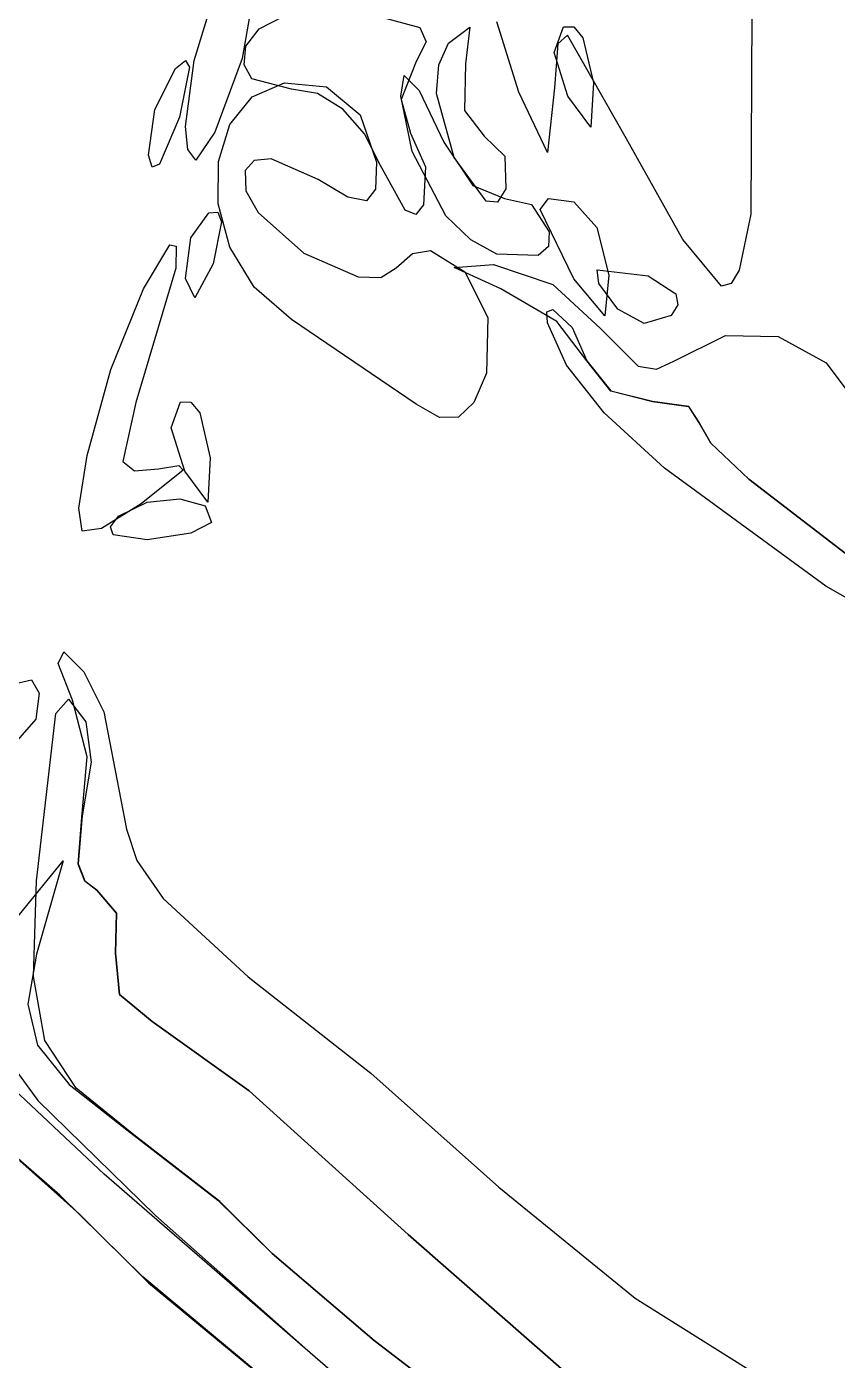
# Model space of a CAD drawing. Extents: x -886 to 651, y -59 to 942.
# Drawn here: x -323.08 to -309.33, y 181.24 to 203.88 of the extents above; entities that cross this region are included whole.
import ezdxf

# ---------------------------------------------------------------- set-up
doc = ezdxf.new("R2010")
doc.units = 0

msp = doc.modelspace()

# ---------------------------------------------------------------- linework, layer by layer
at = {"layer": 'Layer 1'}
for p, q in [((-320.237687, 203.299257), (-319.892842, 204.415484)), ((-319.204246, 204.56348), (-319.42197, 203.33824)), ((-317.51506, 204.16142), (-316.408575, 203.863215)), ((-319.135542, 203.841879), (-318.714111, 204.055844)), ((-314.72835, 202.76671), (-315.100795, 203.957433)), ((-310.7769, 204.1267), (-310.795075, 200.695175)), ((-319.35763, 203.54733), (-319.135542, 203.841879)), ((-316.408575, 203.863215), (-316.301556, 203.616689)), ((-315.91886, 203.59657), (-315.559331, 203.868447)), ((-315.559331, 203.868447), (-315.63007, 203.24721)), ((-314.125768, 203.43529), (-313.96898, 203.87548)), ((-313.900688, 203.733965), (-314.065543, 203.587087)), ((-313.96898, 203.87548), (-313.79549, 203.870384)), ((-312.90386, 201.97272), (-313.900688, 203.733965)), ((-313.79549, 203.870384), (-313.642464, 203.688916)), ((-319.385538, 203.22682), (-319.35763, 203.54733)), ((-316.301556, 203.616689), (-316.46879, 203.28577)), ((-316.08593, 203.228415), (-315.91886, 203.59657)), ((-314.065543, 203.587087), (-314.12332, 202.83691)), ((-313.642464, 203.688916), (-313.46408, 202.92201)), ((-320.54982, 203.16675), (-320.381776, 203.30034)), ((-320.382939, 202.181077), (-320.237687, 203.299257)), ((-320.381776, 203.30034), (-320.31303, 203.188781)), ((-319.42192, 203.33824), (-319.88434, 202.087825)), ((-319.42197, 203.33824), (-319.42192, 203.33824)), ((-316.46874, 203.28577), (-316.722619, 202.641765)), ((-316.46879, 203.28577), (-316.46874, 203.28577)), ((-315.63011, 203.24721), (-315.65123, 202.455972)), ((-315.63007, 203.24721), (-315.63011, 203.24721)), ((-313.89608, 202.69531), (-314.125768, 203.43529)), ((-320.901422, 202.469474), (-320.54982, 203.16675)), ((-320.31303, 203.188781), (-320.48232, 202.33884)), ((-319.256391, 202.989057), (-319.385538, 203.22682)), ((-316.72726, 202.699232), (-316.674112, 203.048473)), ((-316.674112, 203.048473), (-316.417801, 202.791769)), ((-316.124424, 202.739577), (-316.08593, 203.228415)), ((-318.58585, 202.8175), (-319.256391, 202.989057)), ((-319.249876, 202.684973), (-318.700729, 202.921761)), ((-318.700729, 202.921761), (-317.99169, 202.85357)), ((-318.141294, 202.74135), (-318.58585, 202.8175)), ((-317.99169, 202.85357), (-317.417895, 202.377921)), ((-316.417801, 202.791769), (-315.99772, 201.91734)), ((-314.12332, 202.83691), (-314.241174, 201.741389)), ((-313.46408, 202.92201), (-313.507843, 202.172724)), ((-313.46408, 202.92201), (-313.46408, 202.92201)), ((-319.62832, 202.21551), (-319.249876, 202.684973)), ((-317.715871, 202.477837), (-318.141294, 202.74135)), ((-316.53785, 201.75583), (-316.72726, 202.699232)), ((-316.722619, 202.641765), (-316.56294, 202.06838)), ((-315.82766, 201.65472), (-316.124424, 202.739577)), ((-314.241174, 201.741389), (-314.72835, 202.76671)), ((-313.507843, 202.172724), (-313.89608, 202.69531)), ((-321.00824, 201.6959), (-320.901422, 202.469474)), ((-320.48228, 202.33884), (-320.825881, 201.54325)), ((-320.48232, 202.33884), (-320.48228, 202.33884)), ((-317.3476, 202.059618), (-317.715871, 202.477837)), ((-317.417895, 202.377921), (-317.14047, 201.57783)), ((-315.65123, 202.455972), (-315.31622, 202.01977)), ((-320.343165, 201.79246), (-320.382939, 202.181077)), ((-319.825249, 201.585674), (-319.62832, 202.21551)), ((-319.88434, 202.087825), (-320.20843, 201.6088)), ((-317.0745, 201.51935), (-317.3476, 202.059618)), ((-316.56294, 202.06838), (-316.311756, 201.494826)), ((-315.99772, 201.91734), (-315.508557, 201.181901)), ((-315.99772, 201.91734), (-315.99772, 201.91734)), ((-315.31622, 202.01977), (-314.966108, 201.68041)), ((-311.946852, 200.264921), (-312.90386, 201.97272)), ((-320.945846, 201.490497), (-321.00824, 201.6959)), ((-320.20843, 201.6088), (-320.343165, 201.79246)), ((-315.963594, 200.665099), (-316.53785, 201.75583)), ((-315.284201, 200.911835), (-315.82766, 201.65472)), ((-314.966108, 201.68041), (-314.95054, 201.12199)), ((-320.825881, 201.54325), (-320.945846, 201.490497)), ((-319.829851, 200.867769), (-319.825249, 201.585674)), ((-319.216764, 201.604325), (-319.37136, 201.43411)), ((-319.37136, 201.43411), (-319.357151, 201.092354)), ((-318.931381, 201.63287), (-319.216764, 201.604325)), ((-318.13105, 201.28458), (-318.931381, 201.63287)), ((-317.14047, 201.57783), (-317.159634, 201.118419)), ((-317.14047, 201.57783), (-317.14047, 201.57783)), ((-316.657634, 200.760269), (-317.0745, 201.51935)), ((-316.311756, 201.494826), (-316.34576, 200.85042)), ((-317.626803, 200.980122), (-318.13105, 201.28458)), ((-319.357151, 201.092354), (-319.151793, 200.722349)), ((-317.312371, 200.921959), (-317.626803, 200.980122)), ((-317.159634, 201.118419), (-317.312371, 200.921959)), ((-315.508557, 201.181901), (-314.97003, 200.96208)), ((-314.95054, 201.12199), (-315.08882, 200.896372)), ((-319.631314, 200.134098), (-319.829851, 200.867769)), ((-316.476617, 200.688221), (-316.657634, 200.760269)), ((-316.34576, 200.85042), (-316.476617, 200.688221)), ((-315.08882, 200.896372), (-315.284201, 200.911835)), ((-314.97003, 200.96208), (-314.511057, 200.856709)), ((-314.511057, 200.856709), (-314.21317, 200.39634)), ((-314.364849, 200.77474), (-314.223055, 200.960664)), ((-313.79714, 199.59758), (-314.364849, 200.77474)), ((-314.223055, 200.960664), (-313.7975, 200.90094)), ((-313.7975, 200.90094), (-313.405996, 200.467669)), ((-320.293245, 200.289982), (-319.98406, 200.71791)), ((-319.98406, 200.71791), (-319.834421, 200.725075)), ((-319.771661, 200.563714), (-319.91576, 199.84941)), ((-319.834421, 200.725075), (-319.771661, 200.563714)), ((-319.151793, 200.722349), (-318.37491, 200.031275)), ((-315.544319, 200.257067), (-315.963594, 200.665099)), ((-310.795075, 200.695175), (-310.990239, 199.745902)), ((-314.21317, 200.39634), (-314.226459, 200.145764)), ((-313.405996, 200.467669), (-313.20251, 199.65597)), ((-321.09592, 199.424174), (-320.646693, 200.173786)), ((-320.646693, 200.173786), (-320.538091, 200.152081)), ((-320.538091, 200.152081), (-320.54832, 199.77821)), ((-320.38193, 199.60473), (-320.293245, 200.289982)), ((-319.218828, 199.456964), (-319.631314, 200.134098)), ((-316.531649, 200.025362), (-316.228123, 200.075908)), ((-316.228123, 200.075908), (-315.641779, 199.715549)), ((-315.09986, 200.01668), (-315.544319, 200.257067)), ((-314.226459, 200.145764), (-314.398069, 199.990656)), ((-311.29103, 199.47423), (-311.946852, 200.264921)), ((-319.91569, 199.8494), (-320.223934, 199.275396)), ((-319.91576, 199.84941), (-319.91569, 199.8494)), ((-318.37491, 200.031275), (-317.45528, 199.628246)), ((-316.80747, 199.78062), (-316.531649, 200.025362)), ((-314.398069, 199.990656), (-315.09986, 200.01668)), ((-320.54832, 199.77821), (-321.2272, 197.49669)), ((-320.54832, 199.77821), (-320.54832, 199.77821)), ((-317.45528, 199.628246), (-317.071487, 199.618298)), ((-317.071487, 199.618298), (-316.80747, 199.78062)), ((-315.82286, 199.790382), (-315.15721, 199.83924)), ((-315.03285, 199.42444), (-315.82286, 199.790382)), ((-315.641779, 199.715549), (-315.256088, 198.94181)), ((-315.15721, 199.83924), (-314.153881, 199.49874)), ((-313.371236, 199.515743), (-313.397567, 199.748875)), ((-313.397567, 199.748875), (-312.53497, 199.64705)), ((-313.20251, 199.65598), (-313.269714, 198.96705)), ((-313.20251, 199.65597), (-313.20251, 199.65598)), ((-312.53497, 199.64705), (-312.06649, 199.339937)), ((-310.990239, 199.745902), (-311.128295, 199.517556)), ((-321.647057, 198.056312), (-321.09592, 199.424174)), ((-320.223934, 199.275396), (-320.38193, 199.60473)), ((-318.58158, 198.90867), (-319.218828, 199.456964)), ((-314.080931, 198.87233), (-315.03285, 199.42444)), ((-314.153881, 199.49874), (-313.34727, 198.75765)), ((-313.269714, 198.96705), (-313.79714, 199.59758)), ((-313.05001, 199.08207), (-313.371236, 199.515743)), ((-311.128295, 199.517556), (-311.29103, 199.47423)), ((-312.06649, 199.339937), (-312.030222, 199.154247)), ((-315.256088, 198.94181), (-315.2787, 197.99696)), ((-314.252244, 199.037609), (-314.15105, 199.07464)), ((-314.24278, 198.847954), (-314.252244, 199.037609)), ((-314.15105, 199.07464), (-313.822219, 198.76961)), ((-312.601199, 198.841009), (-313.05001, 199.08207)), ((-312.14308, 198.97647), (-312.601199, 198.841009)), ((-312.030222, 199.154247), (-312.14308, 198.97647)), ((-312.14308, 198.97647), (-312.14308, 198.97647)), ((-316.47051, 197.47199), (-318.58158, 198.90867)), ((-313.92195, 198.13421), (-314.24278, 198.847954)), ((-313.57254, 198.20493), (-314.080931, 198.87233)), ((-313.822219, 198.76961), (-313.573, 198.20499)), ((-313.34727, 198.75765), (-312.702616, 198.11558)), ((-312.09937, 198.20113), (-311.224415, 198.636874)), ((-311.224415, 198.636874), (-310.329381, 198.61709)), ((-310.329381, 198.61709), (-309.512845, 198.168741)), ((-322.05116, 196.59714), (-321.647057, 198.056312)), ((-313.278897, 197.323402), (-313.92195, 198.13421)), ((-313.573, 198.205), (-313.166349, 197.693086)), ((-313.573, 198.20499), (-313.573, 198.205)), ((-313.165894, 197.693027), (-313.57254, 198.20493)), ((-312.702616, 198.11558), (-312.39261, 198.065972)), ((-312.39261, 198.065972), (-312.09937, 198.20113)), ((-309.512845, 198.168741), (-308.87338, 197.31879)), ((-315.2787, 197.99696), (-315.492363, 197.497774)), ((-313.166349, 197.693086), (-312.45903, 197.51481)), ((-312.45858, 197.51474), (-313.165894, 197.693027)), ((-321.2272, 197.49669), (-321.442786, 196.498725)), ((-320.624121, 197.0706), (-320.46733, 197.51079)), ((-320.46733, 197.51079), (-320.293839, 197.505688)), ((-320.293839, 197.505688), (-320.140812, 197.324219)), ((-316.07395, 197.241597), (-316.47051, 197.47199)), ((-315.492363, 197.497774), (-315.752674, 197.248089)), ((-312.45903, 197.51481), (-311.846994, 197.43246)), ((-311.846536, 197.432399), (-312.45858, 197.51474)), ((-311.846994, 197.43246), (-311.66941, 197.15121)), ((-311.66896, 197.15115), (-311.846536, 197.432399)), ((-320.140812, 197.324219), (-319.96242, 196.55732)), ((-315.752674, 197.248089), (-316.07395, 197.241597)), ((-312.258409, 196.380915), (-313.278897, 197.323402)), ((-311.66941, 197.15121), (-311.468752, 196.810464)), ((-311.468298, 196.810403), (-311.66896, 197.15115)), ((-320.39443, 196.33062), (-320.624121, 197.0706)), ((-311.468752, 196.810464), (-310.824964, 196.195319)), ((-310.82451, 196.195254), (-311.468298, 196.810403)), ((-322.19373, 195.703034), (-322.05116, 196.59714)), ((-321.442786, 196.498725), (-321.248281, 196.336719)), ((-319.96243, 196.55732), (-320.006192, 195.80803)), ((-319.96242, 196.55732), (-319.96243, 196.55732)), ((-321.248281, 196.336719), (-320.84259, 196.37112)), ((-320.423115, 196.349693), (-321.13239, 195.78033)), ((-320.84259, 196.37112), (-320.493022, 196.426319)), ((-320.493022, 196.426319), (-320.423115, 196.349693)), ((-320.006192, 195.80803), (-320.39443, 196.33062)), ((-309.519536, 194.382171), (-312.258409, 196.380915)), ((-310.824964, 196.195319), (-308.6096, 194.49098)), ((-308.60915, 194.49091), (-310.82451, 196.195254)), ((-321.13239, 195.78033), (-321.808038, 195.360143)), ((-321.51643, 195.5684), (-321.030049, 195.809153)), ((-321.030049, 195.809153), (-320.477896, 195.862985)), ((-320.477896, 195.862985), (-320.05104, 195.74284)), ((-322.137254, 195.31254), (-322.19373, 195.703034)), ((-321.654433, 195.386417), (-321.51643, 195.5684)), ((-320.05104, 195.74284), (-319.94055, 195.46166)), ((-321.808038, 195.360143), (-322.137254, 195.31254)), ((-321.611756, 195.25141), (-321.654433, 195.386417)), ((-319.94055, 195.46166), (-320.291721, 195.279032)), ((-319.94055, 195.46166), (-319.94055, 195.46166)), ((-321.03488, 195.16464), (-321.611756, 195.25141)), ((-320.291721, 195.279032), (-321.03488, 195.16464)), ((-306.574138, 192.700506), (-309.519536, 194.382171)), ((-322.542618, 193.071402), (-322.44538, 193.26863)), ((-322.29922, 192.44849), (-322.542618, 193.071402)), ((-322.44538, 193.26863), (-322.105576, 192.925726)), ((-322.105576, 192.925726), (-321.76575, 192.24995)), ((-323.338513, 192.711828), (-322.9946, 192.79425)), ((-322.9946, 192.79425), (-322.86523, 192.564309)), ((-322.86523, 192.564309), (-322.9185, 192.12505)), ((-322.581965, 192.219415), (-322.367524, 192.46324)), ((-322.367524, 192.46324), (-322.07166, 192.07642)), ((-322.052961, 191.483384), (-322.29922, 192.44849)), ((-322.90924, 189.38074), (-322.581965, 192.219415)), ((-321.76575, 192.24995), (-321.38404, 190.25949)), ((-321.76575, 192.24995), (-321.76575, 192.24995)), ((-322.9185, 192.12505), (-323.231033, 191.766583)), ((-322.9185, 192.12505), (-322.9185, 192.12505)), ((-322.07183, 192.07649), (-321.979905, 191.396308)), ((-322.07166, 192.07642), (-322.07183, 192.07649)), ((-322.14331, 190.46343), (-322.052961, 191.483384)), ((-321.979905, 191.396308), (-322.13803, 190.4834)), ((-322.203594, 189.661636), (-322.14331, 190.46343)), ((-322.13803, 190.4834), (-322.202621, 189.667759)), ((-321.38404, 190.25949), (-321.208355, 189.728338)), ((-323.4699, 188.47633), (-322.45725, 189.72249)), ((-322.45725, 189.72249), (-322.90999, 188.13856)), ((-322.08743, 189.37581), (-322.203594, 189.661636)), ((-322.202621, 189.667759), (-322.087769, 189.377718)), ((-321.208355, 189.728338), (-320.760922, 189.078797)), ((-322.9614, 187.757089), (-322.90924, 189.38074)), ((-322.087769, 189.377718), (-321.88586, 189.22141)), ((-321.88503, 189.22105), (-322.08743, 189.37581)), ((-321.88586, 189.22141), (-321.551147, 188.832669)), ((-321.550317, 188.832309), (-321.88503, 189.22105)), ((-320.760922, 189.078797), (-319.32155, 187.75346)), ((-321.551147, 188.832669), (-321.57258, 188.15553)), ((-321.57175, 188.15517), (-321.550317, 188.832309)), ((-322.90999, 188.13847), (-323.054972, 187.286941)), ((-322.90999, 188.13856), (-322.90999, 188.13847)), ((-321.57258, 188.15553), (-321.503279, 187.450119)), ((-321.502449, 187.449759), (-321.57175, 188.15517)), ((-322.769566, 186.669705), (-322.9614, 187.757089)), ((-319.32155, 187.75346), (-317.237579, 186.114741)), ((-321.503279, 187.450119), (-320.95043, 186.9934)), ((-320.9496, 186.99304), (-321.502449, 187.449759)), ((-323.054972, 187.286941), (-322.89131, 186.590454)), ((-320.95043, 186.9934), (-319.304166, 185.816664)), ((-319.303336, 185.816304), (-320.9496, 186.99304)), ((-323.784719, 186.880808), (-322.885635, 185.652261)), ((-321.761311, 184.40117), (-324.1576, 186.65629)), ((-322.89131, 186.590454), (-322.353976, 185.922427)), ((-322.234781, 185.860263), (-322.769566, 186.669705)), ((-317.237579, 186.114741), (-315.06462, 184.18062)), ((-322.353976, 185.922427), (-321.37794, 185.15628)), ((-321.25809, 185.07044), (-322.234781, 185.860263)), ((-319.304166, 185.816664), (-316.60602, 183.38016)), ((-316.60519, 183.3798), (-319.303336, 185.816304)), ((-322.885635, 185.652261), (-320.892398, 183.699216)), ((-321.37794, 185.15628), (-319.834406, 183.962005)), ((-322.5134, 184.04766), (-323.598334, 184.989431)), ((-319.79907, 183.93662), (-321.25809, 185.07044)), ((-323.194454, 184.62752), (-322.18167, 183.7225)), ((-316.703946, 180.017021), (-321.761311, 184.40117)), ((-321.107647, 182.659421), (-322.5134, 184.04766)), ((-315.06462, 184.18062), (-312.754254, 182.29706)), ((-319.834406, 183.962005), (-318.9105, 183.0542)), ((-318.91032, 183.05396), (-319.79907, 183.93662)), ((-322.18167, 183.7225), (-321.01186, 182.55741)), ((-320.892398, 183.699216), (-317.55909, 180.75116)), ((-316.60602, 183.38016), (-313.77858, 180.902201)), ((-313.777776, 180.901755), (-316.60519, 183.3798)), ((-318.9105, 183.0542), (-317.182642, 181.581896)), ((-317.182473, 181.581656), (-318.91032, 183.05396)), ((-319.01821, 180.91836), (-321.107647, 182.659421)), ((-321.01186, 182.55741), (-319.01948, 180.91262)), ((-312.754254, 182.29706), (-310.33993, 180.77992)), ((-317.182642, 181.581896), (-313.349045, 178.64019)), ((-313.348887, 178.639958), (-317.182473, 181.581656))]:
    msp.add_line(p, q, dxfattribs=at)

doc.saveas('drawing.dxf')
